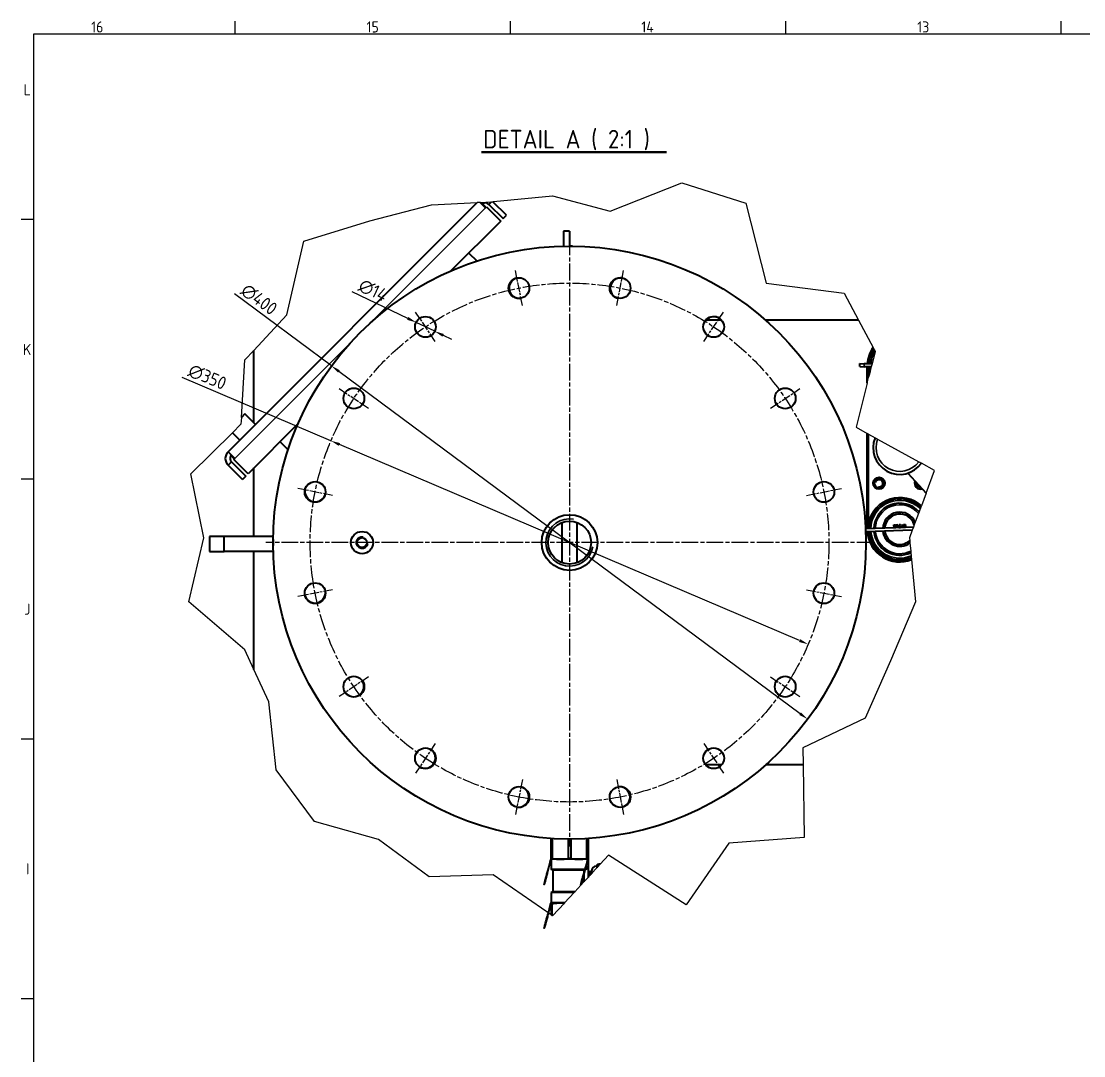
# Model space of a CAD drawing. Header units: millimetres. Extents: x 0 to 5945, y 0 to 4205.
# Drawn here: x 83 to 1517, y 2726 to 4122 of the extents above; entities that cross this region are included whole.
import ezdxf

# ---------------------------------------------------------------- set-up
doc = ezdxf.new("R2010")
doc.units = ezdxf.units.MM
doc.header["$LTSCALE"] = 5
doc.linetypes.add('CHAIN', pattern=[0.3543, 0.2362, -0.0295, 0.0591, -0.0295])
doc.layers.get('0').update_dxf_attribs({"color": 3, "lineweight": 25})
for name, color, linetype, lineweight in [('가시적인 것(ISO)', 3, 'Continuous', 40), ('가시적인 좁은 것(ISO)', 3, 'Continuous', 35), ('경계(ISO)', 7, 'Continuous', 25), ('기호(ISO)', 5, 'Continuous', 25), ('끊기 선(JIS)', 7, 'Continuous', 25), ('중심 표식(ISO)', 1, 'Continuous', 25), ('중심선(ISO)', 1, 'Continuous', 25), ('치수(ISO)', 2, 'Continuous', 25)]:
    doc.layers.add(name, color=color, linetype=linetype, lineweight=lineweight)
doc.styles.add('문자 텍스트_M2B', font='isocp.shx')
doc.styles.add('치수 텍스트_PSTEK_POSCO', font='isocp.shx')
doc.styles.add('텍스트 스타일513', font='isocp.shx')
doc.dimstyles.new('치수_PSTEK_POSCO', dxfattribs={"dimscale": 5, "dimtxt": 3.5, "dimasz": 2.5, "dimexe": 2, "dimexo": 2.5, "dimgap": 1, "dimtad": 1, "dimrnd": 1e-08, "dimdsep": 46, "dimtxsty": '치수 텍스트_PSTEK_POSCO', "dimcen": 0.09, "dimdle": 10, "dimclrd": 7, "dimclre": 7, "dimclrt": 2, "dimadec": 1, "dimazin": 2, "dimtfac": 1, "dimtmove": 0, "dimatfit": 3, "dimfxl": 0, "dimtolj": 1, "dimlwd": -1, "dimlwe": -1, "dimarcsym": 0})

# ---------------------------------------------------------------- blocks, each defined once
blk = doc.blocks.new('경계 Default Border')
at = {"layer": '경계(ISO)'}
for p, q in [((74.31, 821), (74.31, 824.4)), ((148.63, 821), (148.63, 824.4)), ((222.94, 821), (222.94, 824.4)), ((297.25, 821), (297.25, 824.4)), ((20, 770.92), (16.6, 770.92)), ((20, 700.83), (16.6, 700.83)), ((20, 630.75), (16.6, 630.75)), ((20, 560.67), (16.6, 560.67))]:
    blk.add_line(p, q, dxfattribs=at)
at = {"layer": '경계(ISO)', "flags": 128}
blk.add_lwpolyline([(20, 20), (20, 821), (1169, 821), (1169, 20), (20, 20)], dxfattribs=at)
at = {"layer": '경계(ISO)', "color": 2, "char_height": 3, "attachment_point": 7, "style": '문자 텍스트_M2B'}
for s, insert in [('16', (35.47, 821.37)), ('15', (109.79, 821.37)), ('14', (183.93, 821.4)), ('13', (258.41, 821.37)), ('L', (17.24, 804.43)), ('K', (17.08, 734.36)), ('J', (17.43, 664.26)), ('I', (17.91, 594.21))]:
    blk.add_mtext(s, dxfattribs=dict(at, insert=insert))
blk = doc.blocks.new('*D54')
at = {"layer": 'Defpoints', "color": 0, "transparency": 16777216}
for p in [(500.9, 3556), (1144.8, 3281.6)]:
    blk.add_point(p, dxfattribs=at)
at = {"layer": '치수(ISO)', "color": 7, "transparency": 16777216}
for p, q in [((500.9, 3556), (300, 3641.6)), ((1133.3, 3286.5), (512.4, 3551.1))]:
    blk.add_line(p, q, dxfattribs=at)
for points in [[(513.2, 3553), (511.5, 3549.2), (500.9, 3556)], [(1134.2, 3288.4), (1132.5, 3284.6), (1144.8, 3281.6)]]:
    blk.add_solid(points, dxfattribs=at)
at = {"layer": '치수(ISO)', "color": 2, "transparency": 16777216, "insert": (310, 3652.3), "char_height": 17.5, "attachment_point": 4, "rotation": 336.921, "style": '치수 텍스트_PSTEK_POSCO'}
blk.add_mtext('\\A1;∅350', dxfattribs=at)
blk = doc.blocks.new('*D55')
at = {"layer": 'Defpoints', "color": 0, "transparency": 16777216}
for p in [(501.6, 3657.1), (1144.1, 3180.5)]:
    blk.add_point(p, dxfattribs=at)
at = {"layer": '치수(ISO)', "color": 7, "transparency": 16777216}
for p, q in [((501.6, 3657.1), (370.6, 3754.3)), ((1134.1, 3187.9), (511.6, 3649.6))]:
    blk.add_line(p, q, dxfattribs=at)
for points in [[(512.9, 3651.3), (510.4, 3648), (501.6, 3657.1)], [(1135.3, 3189.6), (1132.8, 3186.3), (1144.1, 3180.5)]]:
    blk.add_solid(points, dxfattribs=at)
at = {"layer": '치수(ISO)', "color": 2, "transparency": 16777216, "insert": (382.8, 3762.3), "char_height": 17.5, "attachment_point": 4, "rotation": 323.4348, "style": '치수 텍스트_PSTEK_POSCO'}
blk.add_mtext('\\A1;∅400', dxfattribs=at)
blk = doc.blocks.new('*D56')
at = {"layer": 'Defpoints', "color": 0, "transparency": 16777216}
for p in [(615.8, 3715.8), (641, 3703.8)]:
    blk.add_point(p, dxfattribs=at)
at = {"layer": '치수(ISO)', "color": 7, "transparency": 16777216}
for p, q in [((604.5, 3721.2), (529.6, 3757)), ((641, 3703.8), (615.8, 3715.8)), ((652.3, 3698.4), (663.6, 3693))]:
    blk.add_line(p, q, dxfattribs=at)
for points in [[(605.4, 3723.1), (603.6, 3719.3), (615.8, 3715.8)], [(653.2, 3700.2), (651.4, 3696.5), (641, 3703.8)]]:
    blk.add_solid(points, dxfattribs=at)
at = {"layer": '치수(ISO)', "color": 2, "transparency": 16777216, "insert": (540.1, 3767.3), "char_height": 17.5, "attachment_point": 4, "rotation": 334.4502, "style": '치수 텍스트_PSTEK_POSCO'}
blk.add_mtext('\\A1;∅14', dxfattribs=at)

msp = doc.modelspace()

# ---------------------------------------------------------------- linework, layer by layer
at = {"layer": '가시적인 것(ISO)'}
for p, q in [((362.102, 3541.256), (698.419, 3877.573)), ((709.433, 3870.485), (702.153, 3877.764)), ((704.907, 3875.01), (705.473, 3875.576)), ((709.715, 3871.333), (705.473, 3875.576)), ((709.15, 3870.767), (709.715, 3871.333)), ((709.15, 3870.767), (709.715, 3871.333)), ((709.433, 3870.485), (710.758, 3871.81)), ((709.715, 3871.333), (709.998, 3871.05)), ((710.758, 3871.81), (729.991, 3852.577)), ((713.958, 3875.01), (717.495, 3878.547)), ((713.958, 3875.01), (733.191, 3855.777)), ((737.717, 3860.302), (719.376, 3878.643)), ((733.191, 3855.777), (737.717, 3860.302)), ((729.991, 3852.577), (662.769, 3785.354)), ((814.852, 3838.785), (814.852, 3818.705)), ((822.852, 3838.785), (814.852, 3838.785)), ((822.852, 3838.785), (822.852, 3818.785)), ((826.852, 3818.785), (822.852, 3818.785)), ((826.852, 3818.785), (826.852, 3818.765)), ((686.805, 3809.39), (697.545, 3798.651)), ((1028.038, 3718.785), (1006.566, 3718.785)), ((1212.716, 3718.785), (1087.428, 3718.785)), ((396.852, 3580.327), (396.852, 3678.077)), ((1214.419, 3656.189), (1214.523, 3660.188)), ((1214.419, 3656.189), (1220.417, 3656.033)), ((1214.523, 3660.188), (1220.521, 3660.032)), ((1230.006, 3655.784), (1220.417, 3656.033)), ((1231.01, 3659.759), (1220.521, 3660.032)), ((1224.452, 3633.802), (1224.452, 3655.928)), ((384.871, 3592.309), (380.054, 3587.492)), ((399.013, 3578.167), (384.871, 3592.309)), ((456.283, 3578.868), (389.06, 3511.646)), ((377.799, 3556.953), (367.874, 3566.879)), ((1224.452, 3437.296), (1224.452, 3566.046)), ((432.247, 3554.832), (442.987, 3544.092)), ((362.102, 3541.256), (371.153, 3532.205)), ((366.627, 3527.679), (362.102, 3523.154)), ((366.061, 3536.164), (366.627, 3536.73)), ((370.304, 3531.922), (366.061, 3536.164)), ((366.627, 3527.679), (385.86, 3508.446)), ((369.827, 3530.879), (371.153, 3532.205)), ((389.06, 3511.646), (369.827, 3530.879)), ((370.304, 3531.922), (370.87, 3532.487)), ((370.304, 3531.922), (370.87, 3532.487)), ((370.304, 3531.922), (370.587, 3531.639)), ((362.102, 3523.154), (381.335, 3503.92)), ((396.852, 3426.785), (396.852, 3519.438)), ((385.86, 3508.446), (381.335, 3503.92)), ((1279.426, 3512.498), (1303.98, 3485.555)), ((812.852, 3391.563), (812.852, 3446.006)), ((832.852, 3446.006), (832.852, 3391.563)), ((1260.593, 3442.755), (1261.419, 3442.783)), ((1260.737, 3438.525), (1260.593, 3442.755)), ((1261.503, 3442.352), (1260.988, 3442.334)), ((1260.988, 3442.334), (1261.034, 3440.978)), ((1261.034, 3440.978), (1261.289, 3440.987)), ((1263.848, 3442.866), (1266.452, 3442.954)), ((1263.863, 3442.432), (1263.848, 3442.866)), ((1265.824, 3442.498), (1263.863, 3442.432)), ((1264.04, 3438.709), (1265.824, 3442.498)), ((1266.452, 3442.954), (1264.426, 3438.65)), ((1267.391, 3440.868), (1267.753, 3442.998)), ((1267.753, 3442.998), (1269.489, 3443.057)), ((1268.065, 3442.574), (1267.874, 3441.454)), ((1269.504, 3442.623), (1268.065, 3442.574)), ((1269.489, 3443.057), (1269.504, 3442.623)), ((1270.196, 3439.822), (1272.392, 3443.264)), ((1272.126, 3442.162), (1270.927, 3440.282)), ((1272.188, 3440.324), (1272.126, 3442.162)), ((1272.392, 3443.264), (1272.469, 3443.266)), ((1272.469, 3443.266), (1272.568, 3440.337)), ((1273.916, 3442.229), (1273.536, 3442.216)), ((1274.605, 3441.112), (1274.591, 3441.546)), ((356.852, 3426.785), (336.852, 3426.785)), ((336.852, 3426.785), (336.852, 3406.785)), ((356.852, 3406.785), (356.852, 3426.785)), ((422.932, 3426.785), (356.852, 3426.785)), ((1286.778, 3439.406), (1222.427, 3437.227)), ((1285.267, 3435.353), (1222.592, 3433.231)), ((1261.3, 3440.553), (1261.048, 3440.544)), ((1261.048, 3440.544), (1261.102, 3438.971)), ((1261.102, 3438.971), (1261.642, 3438.99)), ((1264.174, 3438.641), (1264.04, 3438.709)), ((1266.992, 3439.822), (1267.372, 3439.835)), ((1272.203, 3439.89), (1270.196, 3439.822)), ((1270.927, 3440.282), (1272.188, 3440.324)), ((1272.236, 3438.914), (1272.203, 3439.89)), ((1272.568, 3440.337), (1273.056, 3440.354)), ((1273.071, 3439.92), (1272.583, 3439.903)), ((1272.583, 3439.903), (1272.616, 3438.927)), ((1273.056, 3440.354), (1273.071, 3439.92)), ((1273.445, 3440.095), (1273.825, 3440.108)), ((422.852, 3422.785), (422.872, 3422.785)), ((422.852, 3422.785), (422.852, 3418.785)), ((422.852, 3418.785), (422.852, 3414.785)), ((422.872, 3414.785), (422.852, 3414.785)), ((336.852, 3406.785), (356.852, 3406.785)), ((423.032, 3406.785), (356.852, 3406.785)), ((396.852, 3247.644), (396.852, 3406.785)), ((1028.038, 3118.785), (1006.566, 3118.785)), ((1138.104, 3118.785), (1087.428, 3118.785)), ((797.852, 2992.489), (797.852, 3019.567)), ((799.432, 3019.471), (799.432, 2992.489)), ((821.273, 2992.489), (821.273, 3018.788)), ((824.432, 3018.788), (824.432, 2992.489)), ((846.273, 2992.489), (846.273, 3019.471)), ((847.852, 3019.567), (847.852, 2992.489)), ((799.432, 2992.489), (797.852, 2992.489)), ((810.352, 2991.685), (797.852, 2991.685)), ((797.852, 2991.685), (797.852, 2977.605)), ((835.352, 2991.685), (810.352, 2991.685)), ((824.432, 2992.489), (821.273, 2992.489)), ((847.852, 2991.685), (835.352, 2991.685)), ((847.852, 2992.489), (846.273, 2992.489)), ((847.852, 2991.685), (847.852, 2980.935)), ((859.152, 2982.435), (859.652, 2982.435)), ((859.652, 2982.435), (859.652, 2979.893)), ((864.288, 2984.935), (862.152, 2984.935)), ((845.178, 2977.605), (797.852, 2977.605)), ((800.352, 2976.935), (797.852, 2977.605)), ((842.338, 2976.935), (800.352, 2976.935)), ((800.352, 2976.935), (800.352, 2947.435)), ((842.338, 2976.935), (842.338, 2961.062)), ((847.852, 2980.935), (845.178, 2980.935)), ((845.178, 2980.935), (845.178, 2977.605)), ((847.852, 2980.935), (847.852, 2968.29)), ((847.852, 2974.985), (848.052, 2975.185)), ((847.852, 2968.29), (847.852, 2967.059)), ((848.052, 2975.185), (848.052, 2967.277)), ((848.052, 2975.185), (850.052, 2975.185)), ((850.052, 2975.185), (850.052, 2969.452)), ((850.252, 2974.985), (850.052, 2975.185)), ((850.252, 2974.985), (850.452, 2975.185)), ((850.252, 2974.985), (850.252, 2969.669)), ((850.452, 2975.185), (850.452, 2969.887)), ((850.452, 2975.185), (852.452, 2975.185)), ((852.452, 2975.185), (852.452, 2972.062)), ((852.652, 2974.985), (852.452, 2975.185)), ((852.652, 2972.28), (852.652, 2975.935)), ((800.352, 2947.435), (797.852, 2946.765)), ((829.193, 2946.765), (797.852, 2946.765)), ((797.852, 2946.765), (797.852, 2932.685)), ((829.809, 2947.435), (800.352, 2947.435)), ((810.352, 2932.685), (797.852, 2932.685)), ((799.432, 2931.881), (797.852, 2931.881)), ((797.852, 2931.881), (797.852, 2916.62)), ((799.432, 2915.53), (799.432, 2931.881)), ((816.247, 2932.685), (810.352, 2932.685))]:
    msp.add_line(p, q, dxfattribs=at)
for centre, radius in [((822.852, 3418.785), 400), ((754.571, 3762.06), 14), ((891.134, 3762.06), 14), ((628.403, 3709.799), 14), ((1017.302, 3709.799), 14), ((531.838, 3613.234), 14), ((1113.867, 3613.234), 14), ((479.578, 3487.066), 14), ((1166.127, 3487.066), 14), ((1240.452, 3498.785), 8), ((1240.452, 3498.785), 6), ((822.852, 3418.785), 37.5), ((822.852, 3418.785), 29), ((542.852, 3418.785), 15), ((542.852, 3418.785), 6.647), ((479.578, 3350.503), 14), ((1166.127, 3350.503), 14), ((531.838, 3224.335), 14), ((1113.867, 3224.335), 14), ((628.403, 3127.77), 14), ((1017.302, 3127.77), 14), ((754.571, 3075.51), 14), ((891.134, 3075.51), 14)]:
    msp.add_circle(centre, radius, dxfattribs=at)
for centre, radius, start, end in [((709.433, 3870.485), 6.4, 45, 127.819244), ((755.213, 3762.187), 14, 102.536873, 279.855898), ((891.776, 3761.931), 14, 80.036873, 257.355898), ((1017.846, 3709.435), 14, 57.536873, 138.097788), ((1268.452, 3656.785), 44, 145.0971, 175.905045), ((1268.452, 3656.785), 41, 147.255418, 175.71427), ((1268.452, 3656.785), 41, 181.306322, 191.242028), ((1268.452, 3546.785), 36, 158.070367, 324.439528), ((371.153, 3532.205), 12.8, 135, 225), ((371.153, 3532.205), 6.4, 142.180756, 225), ((1296.452, 3498.785), 8, 157.078747, 287.608959), ((1296.452, 3498.785), 6, 166.254113, 278.433593), ((479.706, 3487.709), 14, 170.036873, 347.355898), ((1268.452, 3436.785), 41, 46.198322, 179.143391), ((1268.452, 3436.785), 35, 41.882128, 178.663588), ((1268.452, 3436.785), 23, 24.584019, 176.950875), ((1268.452, 3436.785), 20.5, 17.093636, 176.340679), ((1254.106, 3454.762), 2, 221.08293, 36.099118), ((1282.799, 3454.762), 2, 143.900882, 318.91707), ((1268.452, 3436.785), 44, 184.544668, 291.083641), ((1268.452, 3436.785), 41, 184.735442, 292.269594), ((1268.452, 3436.785), 35, 185.215246, 295.286173), ((1268.452, 3436.785), 23, 186.927959, 306.617946), ((1268.452, 3436.785), 20.5, 187.538155, 310.968222), ((1254.106, 3418.807), 2, 323.900882, 138.91707), ((1282.799, 3418.807), 2, 114.895511, 216.099118), ((479.45, 3351.146), 14, 192.536873, 9.855898), ((531.475, 3224.88), 14, 215.036873, 32.355898), ((627.859, 3128.135), 14, 237.536873, 54.855898), ((1016.757, 3127.407), 14, 305.036873, 321.984563), ((753.929, 3075.638), 14, 260.036873, 77.355898), ((890.492, 3075.383), 14, 282.536873, 99.855898), ((859.152, 2975.935), 6.5, 90, 180), ((862.152, 2982.435), 2.5, 155.530199, 180)]:
    msp.add_arc(centre, radius, start, end, dxfattribs=at)
for points, knots in [([(1261.289, 3440.987), (1261.326, 3440.989), (1261.398, 3440.992), (1261.502, 3440.998), (1261.599, 3441.009), (1261.688, 3441.02), (1261.769, 3441.035), (1261.842, 3441.052), (1261.908, 3441.069), (1261.984, 3441.098), (1262.07, 3441.139), (1262.16, 3441.202), (1262.24, 3441.276), (1262.306, 3441.361), (1262.36, 3441.453), (1262.396, 3441.552), (1262.419, 3441.655), (1262.419, 3441.725), (1262.419, 3441.76)], [0, 0, 0, 0, 0.07230103, 0.13970033, 0.20228851, 0.26059953, 0.31319033, 0.36173893, 0.40570648, 0.44553998, 0.51883196, 0.58977824, 0.65886748, 0.72843048, 0.7972827, 0.86481538, 0.93136375, 1, 1, 1, 1]), ([(1261.419, 3442.783), (1261.459, 3442.785), (1261.538, 3442.787), (1261.652, 3442.784), (1261.759, 3442.779), (1261.859, 3442.769), (1261.951, 3442.755), (1262.037, 3442.738), (1262.116, 3442.716), (1262.211, 3442.681), (1262.319, 3442.627), (1262.437, 3442.547), (1262.539, 3442.447), (1262.628, 3442.333), (1262.7, 3442.207), (1262.753, 3442.072), (1262.789, 3441.929), (1262.795, 3441.83), (1262.799, 3441.781)], [0, 0, 0, 0, 0.0625941, 0.12132294, 0.17668014, 0.2283651, 0.27686845, 0.32187913, 0.36409863, 0.4033557, 0.47796795, 0.55053546, 0.62358446, 0.69817488, 0.77335367, 0.84728113, 0.92281834, 1, 1, 1, 1]), ([(1262.419, 3441.76), (1262.418, 3441.784), (1262.415, 3441.83), (1262.402, 3441.896), (1262.383, 3441.959), (1262.359, 3442.018), (1262.325, 3442.072), (1262.287, 3442.123), (1262.241, 3442.168), (1262.189, 3442.211), (1262.13, 3442.248), (1262.063, 3442.28), (1261.988, 3442.305), (1261.906, 3442.326), (1261.816, 3442.34), (1261.719, 3442.351), (1261.613, 3442.354), (1261.541, 3442.353), (1261.503, 3442.352)], [0, 0, 0, 0, 0.05700313, 0.11181787, 0.16440237, 0.2158698, 0.26684111, 0.31747896, 0.36990214, 0.42340045, 0.4797184, 0.5392415, 0.60243069, 0.67102955, 0.7444848, 0.82345397, 0.90874031, 1, 1, 1, 1]), ([(1262.799, 3441.781), (1262.799, 3441.734), (1262.799, 3441.642), (1262.779, 3441.507), (1262.744, 3441.378), (1262.695, 3441.255), (1262.628, 3441.141), (1262.548, 3441.036), (1262.451, 3440.943), (1262.377, 3440.891), (1262.34, 3440.864)], [0, 0, 0, 0, 0.13056911, 0.25658061, 0.38055162, 0.50362292, 0.62573932, 0.74754858, 0.87176612, 1, 1, 1, 1]), ([(1268.316, 3441.116), (1268.283, 3441.115), (1268.216, 3441.111), (1268.112, 3441.097), (1268.003, 3441.076), (1267.89, 3441.048), (1267.772, 3441.013), (1267.649, 3440.972), (1267.521, 3440.923), (1267.435, 3440.887), (1267.391, 3440.868)], [0, 0, 0, 0, 0.10220304, 0.21102334, 0.32509966, 0.4465021, 0.57378772, 0.70890071, 0.85035787, 1, 1, 1, 1]), ([(1267.874, 3441.454), (1267.919, 3441.467), (1268.005, 3441.494), (1268.132, 3441.525), (1268.253, 3441.545), (1268.332, 3441.55), (1268.37, 3441.553)], [0, 0, 0, 0, 0.27506837, 0.53290146, 0.77397346, 1, 1, 1, 1]), ([(1269.368, 3440.217), (1269.366, 3440.251), (1269.362, 3440.317), (1269.346, 3440.414), (1269.321, 3440.505), (1269.287, 3440.591), (1269.245, 3440.672), (1269.195, 3440.749), (1269.135, 3440.819), (1269.068, 3440.883), (1268.994, 3440.942), (1268.913, 3440.992), (1268.827, 3441.033), (1268.736, 3441.068), (1268.638, 3441.092), (1268.536, 3441.109), (1268.428, 3441.118), (1268.354, 3441.117), (1268.316, 3441.116)], [0, 0, 0, 0, 0.06535138, 0.12791603, 0.18836021, 0.24721608, 0.30563013, 0.36376984, 0.42266091, 0.48268729, 0.54330022, 0.60411796, 0.66496489, 0.72741349, 0.79146763, 0.85805544, 0.92703681, 1, 1, 1, 1]), ([(1268.37, 3441.553), (1268.417, 3441.553), (1268.51, 3441.554), (1268.647, 3441.54), (1268.778, 3441.514), (1268.902, 3441.475), (1269.021, 3441.425), (1269.133, 3441.361), (1269.24, 3441.285), (1269.34, 3441.197), (1269.431, 3441.1), (1269.512, 3440.995), (1269.581, 3440.883), (1269.638, 3440.763), (1269.684, 3440.636), (1269.717, 3440.501), (1269.74, 3440.36), (1269.746, 3440.263), (1269.748, 3440.214)], [0, 0, 0, 0, 0.06580765, 0.12939427, 0.19089406, 0.25128107, 0.31081496, 0.37037099, 0.43076826, 0.49288125, 0.55510395, 0.61606705, 0.67725603, 0.73825981, 0.80076213, 0.86477758, 0.93104529, 1, 1, 1, 1]), ([(1273.536, 3442.216), (1273.545, 3442.259), (1273.562, 3442.343), (1273.6, 3442.464), (1273.642, 3442.578), (1273.693, 3442.684), (1273.75, 3442.783), (1273.815, 3442.875), (1273.887, 3442.96), (1273.966, 3443.036), (1274.05, 3443.105), (1274.139, 3443.165), (1274.232, 3443.217), (1274.329, 3443.261), (1274.431, 3443.294), (1274.537, 3443.32), (1274.646, 3443.338), (1274.721, 3443.342), (1274.759, 3443.344)], [0, 0, 0, 0, 0.07262535, 0.14197661, 0.20898493, 0.27395687, 0.33688935, 0.39874495, 0.46011589, 0.52082492, 0.58099446, 0.64015193, 0.69862245, 0.75727108, 0.81642669, 0.87625405, 0.93716529, 1, 1, 1, 1]), ([(1274.779, 3442.91), (1274.73, 3442.907), (1274.636, 3442.9), (1274.502, 3442.867), (1274.377, 3442.817), (1274.283, 3442.759), (1274.213, 3442.702), (1274.164, 3442.653), (1274.116, 3442.599), (1274.072, 3442.536), (1274.028, 3442.469), (1273.989, 3442.395), (1273.95, 3442.315), (1273.927, 3442.258), (1273.916, 3442.229)], [0, 0, 0, 0, 0.12271194, 0.23968496, 0.35181586, 0.46376613, 0.52081779, 0.57944829, 0.64060415, 0.70529751, 0.77363388, 0.84466938, 0.92005651, 1, 1, 1, 1]), ([(1274.591, 3441.546), (1274.643, 3441.549), (1274.745, 3441.554), (1274.894, 3441.58), (1275.037, 3441.614), (1275.169, 3441.663), (1275.289, 3441.719), (1275.392, 3441.783), (1275.478, 3441.853), (1275.545, 3441.93), (1275.595, 3442.012), (1275.631, 3442.097), (1275.65, 3442.185), (1275.651, 3442.245), (1275.652, 3442.275)], [0, 0, 0, 0, 0.11016555, 0.21578726, 0.31802743, 0.41757395, 0.51165049, 0.5961621, 0.67293453, 0.74366956, 0.810677, 0.87405896, 0.9366963, 1, 1, 1, 1]), ([(1275.937, 3440.261), (1275.934, 3440.301), (1275.928, 3440.379), (1275.896, 3440.494), (1275.846, 3440.604), (1275.777, 3440.707), (1275.695, 3440.802), (1275.6, 3440.886), (1275.491, 3440.954), (1275.391, 3441), (1275.303, 3441.031), (1275.228, 3441.051), (1275.144, 3441.068), (1275.053, 3441.082), (1274.953, 3441.094), (1274.844, 3441.103), (1274.728, 3441.109), (1274.647, 3441.111), (1274.605, 3441.112)], [0, 0, 0, 0, 0.066909186, 0.13348544, 0.201035117, 0.27123434, 0.342879984, 0.41383613, 0.485976622, 0.560229557, 0.599884181, 0.64405484, 0.691891932, 0.744687524, 0.801491775, 0.862857698, 0.929328379, 1, 1, 1, 1]), ([(1274.759, 3443.344), (1274.814, 3443.344), (1274.923, 3443.344), (1275.085, 3443.32), (1275.241, 3443.277), (1275.391, 3443.216), (1275.53, 3443.14), (1275.656, 3443.047), (1275.764, 3442.941), (1275.857, 3442.822), (1275.93, 3442.694), (1275.985, 3442.562), (1276.021, 3442.425), (1276.028, 3442.333), (1276.032, 3442.286)], [0, 0, 0, 0, 0.090254249, 0.178539792, 0.266093034, 0.354630978, 0.441886153, 0.525746915, 0.608113634, 0.690197273, 0.770821484, 0.848326181, 0.92401174, 1, 1, 1, 1]), ([(1275.652, 3442.275), (1275.651, 3442.297), (1275.648, 3442.341), (1275.633, 3442.405), (1275.612, 3442.467), (1275.584, 3442.526), (1275.548, 3442.582), (1275.504, 3442.636), (1275.453, 3442.687), (1275.395, 3442.734), (1275.332, 3442.779), (1275.264, 3442.816), (1275.192, 3442.848), (1275.117, 3442.874), (1275.037, 3442.892), (1274.954, 3442.904), (1274.868, 3442.911), (1274.809, 3442.91), (1274.779, 3442.91)], [0, 0, 0, 0, 0.05527455, 0.10996609, 0.16324744, 0.21807619, 0.27330087, 0.3309093, 0.39099452, 0.45417595, 0.51886154, 0.58331053, 0.64851668, 0.71503089, 0.78250207, 0.85232269, 0.92492849, 1, 1, 1, 1]), ([(1276.032, 3442.286), (1276.032, 3442.242), (1276.032, 3442.154), (1276.013, 3442.025), (1275.978, 3441.904), (1275.927, 3441.788), (1275.86, 3441.68), (1275.778, 3441.578), (1275.68, 3441.483), (1275.606, 3441.428), (1275.567, 3441.399)], [0, 0, 0, 0, 0.12806755, 0.25060832, 0.37063017, 0.49007225, 0.61037476, 0.73431307, 0.8632165, 1, 1, 1, 1]), ([(1275.567, 3441.399), (1275.613, 3441.379), (1275.703, 3441.339), (1275.828, 3441.259), (1275.941, 3441.165), (1276.006, 3441.091), (1276.038, 3441.054)], [0, 0, 0, 0, 0.2538796, 0.50300892, 0.75029108, 1, 1, 1, 1]), ([(1276.038, 3441.054), (1276.059, 3441.026), (1276.101, 3440.973), (1276.154, 3440.885), (1276.202, 3440.797), (1276.241, 3440.705), (1276.271, 3440.61), (1276.294, 3440.513), (1276.31, 3440.413), (1276.314, 3440.345), (1276.316, 3440.31)], [0, 0, 0, 0, 0.12813551, 0.25417271, 0.37811165, 0.50171226, 0.62398631, 0.74709561, 0.87287464, 1, 1, 1, 1]), ([(1262.093, 3440.53), (1262.073, 3440.533), (1262.028, 3440.541), (1261.955, 3440.548), (1261.871, 3440.554), (1261.777, 3440.557), (1261.673, 3440.56), (1261.558, 3440.558), (1261.432, 3440.557), (1261.345, 3440.554), (1261.3, 3440.553)], [0, 0, 0, 0, 0.07930649, 0.17195282, 0.27705651, 0.39473058, 0.52617732, 0.67134477, 0.82928526, 1, 1, 1, 1]), ([(1261.642, 3438.99), (1261.681, 3438.991), (1261.756, 3438.995), (1261.863, 3439.001), (1261.963, 3439.011), (1262.054, 3439.025), (1262.138, 3439.039), (1262.213, 3439.057), (1262.28, 3439.077), (1262.358, 3439.106), (1262.446, 3439.151), (1262.539, 3439.218), (1262.622, 3439.296), (1262.691, 3439.386), (1262.747, 3439.483), (1262.787, 3439.585), (1262.81, 3439.69), (1262.811, 3439.761), (1262.811, 3439.797)], [0, 0, 0, 0, 0.07250249, 0.13973899, 0.20179513, 0.25982193, 0.31220599, 0.36077343, 0.40454034, 0.4436981, 0.51684079, 0.58787434, 0.65796542, 0.72896939, 0.79930772, 0.86663578, 0.93311633, 1, 1, 1, 1]), ([(1263.191, 3439.81), (1263.191, 3439.769), (1263.192, 3439.687), (1263.179, 3439.567), (1263.153, 3439.452), (1263.117, 3439.341), (1263.069, 3439.235), (1263.008, 3439.133), (1262.936, 3439.036), (1262.854, 3438.943), (1262.761, 3438.859), (1262.66, 3438.783), (1262.55, 3438.72), (1262.432, 3438.667), (1262.306, 3438.624), (1262.172, 3438.593), (1262.029, 3438.571), (1261.931, 3438.566), (1261.881, 3438.563)], [0, 0, 0, 0, 0.06116028, 0.12033456, 0.17818026, 0.23523513, 0.29268296, 0.35118625, 0.41045661, 0.47171985, 0.5337612, 0.59573902, 0.65788752, 0.72129518, 0.78682251, 0.85468615, 0.92547799, 1, 1, 1, 1]), ([(1262.811, 3439.797), (1262.81, 3439.82), (1262.808, 3439.864), (1262.796, 3439.929), (1262.779, 3439.991), (1262.758, 3440.052), (1262.729, 3440.109), (1262.695, 3440.165), (1262.656, 3440.218), (1262.595, 3440.285), (1262.508, 3440.362), (1262.385, 3440.436), (1262.245, 3440.494), (1262.145, 3440.518), (1262.093, 3440.53)], [0, 0, 0, 0, 0.0602874, 0.11960235, 0.17750337, 0.23514266, 0.29213259, 0.35087121, 0.41009786, 0.47073152, 0.5948287, 0.72257882, 0.85669139, 1, 1, 1, 1]), ([(1262.34, 3440.864), (1262.389, 3440.847), (1262.482, 3440.815), (1262.61, 3440.757), (1262.722, 3440.693), (1262.817, 3440.622), (1262.898, 3440.544), (1262.97, 3440.46), (1263.032, 3440.367), (1263.086, 3440.267), (1263.129, 3440.16), (1263.163, 3440.048), (1263.183, 3439.93), (1263.188, 3439.85), (1263.191, 3439.81)], [0, 0, 0, 0, 0.10605749, 0.20291426, 0.29030017, 0.37022257, 0.44638372, 0.5213969, 0.59829108, 0.67614247, 0.7555287, 0.83488717, 0.91664605, 1, 1, 1, 1]), ([(1267.783, 3438.763), (1267.768, 3438.769), (1267.718, 3438.791), (1267.634, 3438.836), (1267.535, 3438.899), (1267.442, 3438.975), (1267.355, 3439.058), (1267.277, 3439.148), (1267.207, 3439.245), (1267.146, 3439.348), (1267.094, 3439.457), (1267.051, 3439.573), (1267.016, 3439.695), (1267, 3439.78), (1266.992, 3439.822)], [0.28511236, 0.28511236, 0.28511236, 0.28511236, 0.310637179, 0.370766408, 0.431614744, 0.493522974, 0.555883455, 0.617342367, 0.678668039, 0.74071136, 0.802985363, 0.86680258, 0.932347171, 1, 1, 1, 1]), ([(1267.372, 3439.835), (1267.382, 3439.795), (1267.403, 3439.718), (1267.446, 3439.611), (1267.498, 3439.515), (1267.558, 3439.431), (1267.629, 3439.358), (1267.709, 3439.293), (1267.798, 3439.235), (1267.897, 3439.188), (1268.001, 3439.148), (1268.11, 3439.123), (1268.219, 3439.107), (1268.293, 3439.107), (1268.331, 3439.108)], [0, 0, 0, 0, 0.09468725, 0.18199416, 0.26437695, 0.34217986, 0.41861761, 0.49650908, 0.57736909, 0.66151059, 0.74673255, 0.83125798, 0.91520562, 1, 1, 1, 1]), ([(1268.331, 3439.108), (1268.367, 3439.11), (1268.438, 3439.114), (1268.542, 3439.133), (1268.643, 3439.159), (1268.738, 3439.197), (1268.831, 3439.243), (1268.917, 3439.3), (1269.001, 3439.365), (1269.079, 3439.439), (1269.15, 3439.52), (1269.212, 3439.606), (1269.263, 3439.697), (1269.305, 3439.793), (1269.337, 3439.892), (1269.358, 3439.997), (1269.369, 3440.105), (1269.368, 3440.179), (1269.368, 3440.217)], [0, 0, 0, 0, 0.0642073, 0.12642469, 0.18768028, 0.24821642, 0.30830506, 0.36966099, 0.43169855, 0.49594689, 0.55975802, 0.62229541, 0.68391064, 0.74509241, 0.80674023, 0.86908662, 0.93329, 1, 1, 1, 1]), ([(1269.748, 3440.214), (1269.749, 3440.179), (1269.749, 3440.111), (1269.745, 3440.009), (1269.732, 3439.909), (1269.715, 3439.81), (1269.691, 3439.714), (1269.661, 3439.62), (1269.624, 3439.528), (1269.582, 3439.438), (1269.535, 3439.352), (1269.483, 3439.27), (1269.427, 3439.193), (1269.366, 3439.121), (1269.3, 3439.055), (1269.23, 3438.993), (1269.156, 3438.936), (1269.077, 3438.884), (1268.998, 3438.838), (1268.943, 3438.813), (1268.917, 3438.802)], [0, 0, 0, 0, 0.044014471, 0.087434124, 0.130118399, 0.172553695, 0.214554756, 0.256298092, 0.298438225, 0.340849003, 0.382715189, 0.423924045, 0.464246243, 0.504073671, 0.543861906, 0.583566725, 0.623094319, 0.663229061, 0.703551259, 0.739999376, 0.739999376, 0.739999376, 0.739999376]), ([(1274.308, 3438.984), (1274.296, 3438.989), (1274.247, 3439.008), (1274.162, 3439.047), (1274.058, 3439.108), (1273.96, 3439.18), (1273.868, 3439.261), (1273.784, 3439.352), (1273.707, 3439.452), (1273.639, 3439.563), (1273.578, 3439.682), (1273.526, 3439.811), (1273.479, 3439.949), (1273.457, 3440.046), (1273.445, 3440.095)], [0.289851368, 0.289851368, 0.289851368, 0.289851368, 0.308548432, 0.366397963, 0.424542189, 0.483169996, 0.5422434, 0.601739352, 0.662506002, 0.724855513, 0.789127829, 0.8563464, 0.926295235, 1, 1, 1, 1]), ([(1273.825, 3440.108), (1273.836, 3440.076), (1273.857, 3440.013), (1273.893, 3439.923), (1273.933, 3439.841), (1273.976, 3439.766), (1274.02, 3439.697), (1274.069, 3439.636), (1274.12, 3439.581), (1274.157, 3439.55), (1274.176, 3439.535)], [0, 0, 0, 0, 0.14977039, 0.29131641, 0.42596637, 0.55215957, 0.67152741, 0.78612163, 0.89532507, 1, 1, 1, 1]), ([(1274.176, 3439.535), (1274.2, 3439.517), (1274.249, 3439.482), (1274.327, 3439.438), (1274.41, 3439.401), (1274.498, 3439.373), (1274.589, 3439.35), (1274.686, 3439.336), (1274.787, 3439.328), (1274.855, 3439.329), (1274.89, 3439.33)], [0, 0, 0, 0, 0.118271305, 0.236177533, 0.355662933, 0.475904165, 0.600127342, 0.728608116, 0.861313476, 1, 1, 1, 1]), ([(1274.89, 3439.33), (1274.93, 3439.332), (1275.007, 3439.336), (1275.12, 3439.353), (1275.227, 3439.376), (1275.327, 3439.41), (1275.421, 3439.45), (1275.508, 3439.5), (1275.589, 3439.558), (1275.664, 3439.622), (1275.73, 3439.693), (1275.788, 3439.766), (1275.837, 3439.842), (1275.876, 3439.921), (1275.906, 3440.003), (1275.926, 3440.087), (1275.938, 3440.173), (1275.938, 3440.232), (1275.937, 3440.261)], [0, 0, 0, 0, 0.07607174, 0.14875171, 0.21840279, 0.28575958, 0.35059802, 0.41496404, 0.47806934, 0.54176068, 0.60434986, 0.66407502, 0.72146362, 0.77758713, 0.83264445, 0.88784351, 0.94346034, 1, 1, 1, 1]), ([(1276.316, 3440.31), (1276.316, 3440.251), (1276.315, 3440.133), (1276.283, 3439.957), (1276.228, 3439.784), (1276.149, 3439.618), (1276.05, 3439.462), (1275.931, 3439.321), (1275.793, 3439.198), (1275.645, 3439.099), (1275.541, 3439.046), (1275.49, 3439.024)], [0, 0, 0, 0, 0.079648251, 0.158921676, 0.239619495, 0.32260943, 0.406034637, 0.487602095, 0.569684627, 0.653036145, 0.726877325, 0.726877325, 0.726877325, 0.726877325]), ([(859.877, 2983.47), (859.987, 2983.71), (860.128, 2983.918), (860.518, 2984.362), (860.826, 2984.584), (861.483, 2984.87), (861.832, 2984.935), (862.152, 2984.935)], [0.731607864, 0.731607864, 0.731607864, 0.731607864, 0.781408488, 0.781408488, 0.864569507, 0.864569507, 0.947730525, 0.947730525, 0.947730525, 0.947730525]), ([(859.877, 2983.47), (859.987, 2983.23), (860.128, 2982.972), (860.501, 2982.339), (860.785, 2981.904), (861.09, 2981.456)], [-0.216122662, -0.216122662, -0.216122662, -0.216122662, -0.166322037, -0.166322037, -0.08864816, -0.08864816, -0.08864816, -0.08864816])]:
    msp.add_open_spline(points, degree=3, knots=knots, dxfattribs=at)
for points, weights in [([(797.852, 2992.489), (779.788, 2924.252), (797.852, 2991.685)], [3.1615018951, 3.35119200881, 3.35119200881]), ([(799.432, 2992.489), (805.201, 2991.685), (810.352, 2991.685)], [3.1615018951, 3.35119200881, 3.35119200881]), ([(810.352, 2991.685), (815.503, 2991.685), (821.273, 2992.489)], [3.35119200881, 3.35119200881, 3.1615018951]), ([(824.432, 2992.489), (830.201, 2991.685), (835.352, 2991.685)], [3.1615018951, 3.35119200881, 3.35119200881]), ([(835.352, 2991.685), (840.503, 2991.685), (846.273, 2992.489)], [3.35119200881, 3.35119200881, 3.1615018951]), ([(847.852, 2992.489), (828.656, 2924.252), (847.852, 2991.685)], [3.1615018951, 3.35119200881, 3.35119200881]), ([(845.178, 2977.605), (843.683, 2977.247), (842.338, 2976.935)], [1.54875323713, 1.60796675989, 1.66347569913]), ([(797.852, 2931.881), (779.788, 2865.981), (797.852, 2932.685)], [3.1615018951, 3.35119200881, 3.35119200881]), ([(799.432, 2931.881), (805.201, 2932.685), (810.352, 2932.685)], [3.1615018951, 3.35119200881, 3.35119200881]), ([(810.352, 2932.685), (813.148, 2932.685), (816.038, 2932.458)], [3.35119200881, 3.35119200881, 3.2953279009])]:
    msp.add_rational_spline(points, weights, degree=2, dxfattribs=at)
at = {"layer": '가시적인 좁은 것(ISO)'}
for p, q in [((709.433, 3870.485), (552.939, 3713.991)), ((527.647, 3688.699), (371.153, 3532.205)), ((1220.417, 3656.033), (1220.521, 3660.032)), ((1228.016, 3647.908), (1226.452, 3647.565)), ((1226.452, 3647.565), (1226.452, 3641.719)), ((1226.452, 3564.949), (1226.452, 3446.004)), ((1228.406, 3445.575), (1226.452, 3446.004))]:
    msp.add_line(p, q, dxfattribs=at)
for centre, radius, start, end in [((1268.452, 3656.785), 42.5, 146.132758, 175.813028), ((1268.452, 3656.785), 39, 148.908997, 175.570762), ((1268.452, 3656.785), 43, 192.380799, 196.373173), ((1268.452, 3656.785), 39, 181.449831, 184.107644), ((1268.452, 3546.785), 32, 158.927133, 323.582762), ((1240.452, 3498.785), 4.802, 260, 170), ((1296.452, 3498.785), 4.802, 260, 268.150917), ((1268.452, 3436.785), 43, 47.344361, 167.619201), ((1268.452, 3436.785), 39, 44.923134, 178.999882), ((1268.452, 3436.785), 33, 40.045255, 178.464816), ((822.852, 3418.785), 31.958, 80, 350), ((542.852, 3418.785), 8, 80, 350), ((1268.452, 3436.785), 42.5, 184.636685, 291.654791), ((1268.452, 3436.785), 39, 184.878951, 293.166515), ((1268.452, 3436.785), 33, 185.414017, 296.552002)]:
    msp.add_arc(centre, radius, start, end, dxfattribs=at)
for points, knots in [([(1226.452, 3647.565), (1226.285, 3649.091), (1226.161, 3650.62), (1226.078, 3652.15), (1226.01, 3653.395), (1225.97, 3654.642), (1225.957, 3655.889)], [0, 0, 0, 0, 0.00230173684, 0.00230173684, 0.00230173684, 0.00417399489, 0.00417399489, 0.00417399489, 0.00417399489]), ([(1225.954, 3437.347), (1225.963, 3438.7), (1226.004, 3440.052), (1226.077, 3441.402), (1226.077, 3441.409), (1226.078, 3441.416), (1226.078, 3441.423), (1226.161, 3442.953), (1226.285, 3444.48), (1226.452, 3446.004)], [0.00028104384, 0.00028104384, 0.00028104384, 0.00028104384, 0.00231089808, 0.00231089808, 0.00231089808, 0.00232135852, 0.00232135852, 0.00232135852, 0.00462179617, 0.00462179617, 0.00462179617, 0.00462179617])]:
    msp.add_open_spline(points, degree=3, knots=knots, dxfattribs=at)
at = {"layer": '기호(ISO)', "color": 7, "lineweight": 50}
msp.add_line((703.836, 3945.282), (953.865, 3945.282), dxfattribs=at)
at = {"layer": '끊기 선(JIS)'}
for p, q in [((877.732, 3865.748), (974.362, 3904.166)), ((974.362, 3904.166), (1060.699, 3876.725)), ((720.126, 3878.682), (800.069, 3886.453)), ((800.069, 3886.453), (877.732, 3865.748)), ((553.151, 3852.976), (636.605, 3874.415)), ((636.605, 3874.415), (698.419, 3877.573)), ((702.153, 3877.764), (698.419, 3877.573)), ((702.153, 3877.764), (717.495, 3878.547)), ((717.495, 3878.547), (719.376, 3878.643)), ((719.376, 3878.643), (720.126, 3878.682)), ((1060.699, 3876.725), (1088.291, 3768.791)), ((464.352, 3825.393), (553.151, 3852.976)), ((441.52, 3726.16), (464.352, 3825.393)), ((1088.291, 3768.791), (1193.266, 3755.232)), ((1193.266, 3755.232), (1212.716, 3718.785)), ((396.852, 3678.077), (441.52, 3726.16)), ((1212.716, 3718.785), (1232.367, 3681.961)), ((384.772, 3665.073), (396.852, 3678.077)), ((1235.252, 3676.554), (1231.01, 3659.759)), ((1235.055, 3676.924), (1235.252, 3676.554)), ((380.054, 3587.492), (384.772, 3665.073)), ((1231.01, 3659.759), (1230.006, 3655.784)), ((1224.452, 3633.802), (1226.452, 3641.719)), ((1227.196, 3644.663), (1226.452, 3641.719)), ((1230.006, 3655.784), (1229.553, 3653.991)), ((1224.452, 3633.802), (1209.419, 3574.292)), ((380.054, 3587.492), (379.5, 3578.376)), ((379.5, 3578.376), (367.874, 3566.879)), ((1209.419, 3574.292), (1224.452, 3566.046)), ((311.771, 3511.401), (367.874, 3566.879)), ((1226.452, 3564.949), (1224.452, 3566.046)), ((1226.452, 3564.949), (1235.057, 3560.23)), ((1238.592, 3558.29), (1294.203, 3527.788)), ((1315.391, 3516.166), (1297.739, 3525.848)), ((1303.98, 3485.555), (1315.391, 3516.166)), ((329.532, 3425.301), (311.771, 3511.401)), ((1303.98, 3485.555), (1297.589, 3468.409)), ((1293.715, 3458.017), (1289.368, 3446.353)), ((1296.067, 3464.325), (1294.511, 3460.151)), ((1288.047, 3442.81), (1286.778, 3439.406)), ((1289.368, 3446.353), (1288.047, 3442.81)), ((1285.267, 3435.353), (1281.52, 3425.301)), ((1286.778, 3439.406), (1285.267, 3435.353)), ((308.99, 3338.71), (329.532, 3425.301)), ((1281.52, 3425.301), (1281.893, 3421.306)), ((1281.893, 3421.306), (1281.957, 3420.622)), ((1281.957, 3420.622), (1282.171, 3418.324)), ((1282.171, 3418.324), (1283.204, 3407.265)), ((1283.402, 3405.138), (1283.795, 3400.929)), ((1284.281, 3395.73), (1289.578, 3338.987)), ((384.634, 3274.095), (308.99, 3338.71)), ((1289.578, 3338.987), (1256.01, 3259.352)), ((396.852, 3247.644), (384.634, 3274.095)), ((1256.01, 3259.352), (1221.811, 3181.808)), ((416.961, 3204.113), (396.852, 3247.644)), ((427.008, 3112.265), (416.961, 3204.113)), ((1221.811, 3181.808), (1137.819, 3141.896)), ((1137.819, 3141.896), (1138.104, 3118.785)), ((478.814, 3042.444), (427.008, 3112.265)), ((1138.104, 3118.785), (1139.31, 3021.01)), ((565.148, 3018.406), (478.814, 3042.444)), ((633.611, 2967.96), (565.148, 3018.406)), ((1037.956, 3013.27), (980.387, 2929.883)), ((1139.31, 3021.01), (1037.956, 3013.27)), ((875.557, 2997.19), (864.288, 2984.935)), ((980.387, 2929.883), (875.557, 2997.19)), ((861.09, 2981.456), (864.288, 2984.935)), ((719.868, 2970.456), (633.611, 2967.96)), ((797.852, 2916.62), (719.868, 2970.456)), ((848.052, 2967.277), (850.052, 2969.452)), ((850.452, 2969.887), (852.452, 2972.062)), ((859.652, 2979.893), (852.652, 2972.28)), ((859.652, 2979.893), (861.09, 2981.456)), ((829.809, 2947.435), (842.338, 2961.062)), ((847.852, 2967.059), (842.338, 2961.062)), ((816.247, 2932.685), (829.193, 2946.765)), ((816.038, 2932.458), (800.069, 2915.09)), ((816.247, 2932.685), (816.038, 2932.458)), ((797.852, 2916.62), (799.432, 2915.53)), ((800.069, 2915.09), (799.432, 2915.53))]:
    msp.add_line(p, q, dxfattribs=at)
for points, knots in [([(1232.367, 3681.961), (1232.378, 3681.94), (1232.395, 3681.908), (1232.489, 3681.733), (1232.573, 3681.576), (1232.753, 3681.237), (1232.884, 3680.992), (1233.053, 3680.675), (1233.107, 3680.574), (1233.163, 3680.469)], [0, 0, 0, 0, 0.035619766, 0.035619766, 0.073440118, 0.073440118, 0.114220575, 0.114220575, 0.131083862, 0.131083862, 0.131083862, 0.131083862]), ([(1233.163, 3680.469), (1233.219, 3680.364), (1233.274, 3680.262), (1233.444, 3679.943), (1233.576, 3679.695), (1233.759, 3679.352), (1233.845, 3679.192), (1233.939, 3679.015), (1233.956, 3678.983), (1233.968, 3678.961)], [0.184094157, 0.184094157, 0.184094157, 0.184094157, 0.200944958, 0.200944958, 0.242134084, 0.242134084, 0.280205243, 0.280205243, 0.315687602, 0.315687602, 0.315687602, 0.315687602]), ([(1233.968, 3678.961), (1233.979, 3678.94), (1233.996, 3678.908), (1234.09, 3678.732), (1234.175, 3678.572), (1234.359, 3678.228), (1234.493, 3677.977), (1234.747, 3677.502), (1234.914, 3677.189), (1235.055, 3676.924)], [0, 0, 0, 0, 0.035371492, 0.035371492, 0.073329066, 0.073329066, 0.114815662, 0.114815662, 0.159837291, 0.159837291, 0.159837291, 0.159837291]), ([(1228.016, 3647.908), (1228.016, 3647.908), (1228.016, 3647.907), (1227.914, 3647.506), (1227.782, 3646.98), (1227.523, 3645.956), (1227.345, 3645.253), (1227.196, 3644.663)], [0.528805757, 0.528805757, 0.528805757, 0.528805757, 0.528942607, 0.528942607, 0.601061859, 0.601061859, 0.692356915, 0.692356915, 0.692356915, 0.692356915]), ([(1228.239, 3648.792), (1228.239, 3648.792), (1228.235, 3648.774), (1228.217, 3648.704), (1228.203, 3648.648), (1228.148, 3648.429), (1228.09, 3648.2), (1228.016, 3647.908)], [-0.0957634845, -0.0957634845, -0.0957634845, -0.0957634845, -0.075469583, -0.075469583, -0.0525335543, -0.0525335543, 0, 0, 0, 0]), ([(1229.553, 3653.991), (1229.243, 3652.765), (1228.872, 3651.298), (1228.485, 3649.766), (1228.372, 3649.318), (1228.284, 3648.97), (1228.265, 3648.893), (1228.245, 3648.815), (1228.241, 3648.801), (1228.239, 3648.792)], [-1.160057338, -1.160057338, -1.160057338, -1.160057338, -0.97038417, -0.97038417, -0.904636433, -0.904636433, -0.885826087, -0.885826087, -0.870423171, -0.870423171, -0.870423171, -0.870423171]), ([(1235.057, 3560.23), (1235.098, 3560.207), (1235.159, 3560.174), (1235.491, 3559.992), (1235.781, 3559.833), (1236.397, 3559.495), (1236.832, 3559.256), (1237.639, 3558.813), (1238.155, 3558.531), (1238.592, 3558.29)], [0, 0, 0, 0, 0.073867448, 0.073867448, 0.148003856, 0.148003856, 0.222509393, 0.222509393, 0.297401891, 0.297401891, 0.297401891, 0.297401891]), ([(1294.203, 3527.788), (1294.641, 3527.547), (1295.156, 3527.265), (1295.964, 3526.822), (1296.399, 3526.583), (1297.015, 3526.245), (1297.305, 3526.086), (1297.637, 3525.904), (1297.698, 3525.871), (1297.739, 3525.848)], [-0.297401891, -0.297401891, -0.297401891, -0.297401891, -0.222509393, -0.222509393, -0.148003856, -0.148003856, -0.073867448, -0.073867448, 0, 0, 0, 0]), ([(1294.511, 3460.151), (1294.502, 3460.128), (1294.49, 3460.094), (1294.42, 3459.908), (1294.358, 3459.741), (1294.223, 3459.379), (1294.125, 3459.117), (1293.94, 3458.619), (1293.818, 3458.293), (1293.715, 3458.017)], [0, 0, 0, 0, 0.035533586, 0.035533586, 0.073381932, 0.073381932, 0.114400698, 0.114400698, 0.158635274, 0.158635274, 0.158635274, 0.158635274]), ([(1296.831, 3466.376), (1296.823, 3466.354), (1296.81, 3466.32), (1296.742, 3466.137), (1296.681, 3465.973), (1296.55, 3465.623), (1296.456, 3465.37), (1296.279, 3464.895), (1296.164, 3464.586), (1296.067, 3464.325)], [0.622474618, 0.622474618, 0.622474618, 0.622474618, 0.658456052, 0.658456052, 0.69606415, 0.69606415, 0.735836809, 0.735836809, 0.777705158, 0.777705158, 0.777705158, 0.777705158]), ([(1297.589, 3468.409), (1297.493, 3468.152), (1297.38, 3467.85), (1297.206, 3467.381), (1297.112, 3467.13), (1296.982, 3466.78), (1296.921, 3466.616), (1296.852, 3466.432), (1296.84, 3466.398), (1296.831, 3466.376)], [0.153829436, 0.153829436, 0.153829436, 0.153829436, 0.194885865, 0.194885865, 0.234482279, 0.234482279, 0.272155222, 0.272155222, 0.308202851, 0.308202851, 0.308202851, 0.308202851]), ([(1283.204, 3407.265), (1283.229, 3406.996), (1283.258, 3406.679), (1283.304, 3406.189), (1283.329, 3405.927), (1283.363, 3405.561), (1283.379, 3405.39), (1283.397, 3405.197), (1283.4, 3405.162), (1283.402, 3405.138)], [-0.153230026, -0.153230026, -0.153230026, -0.153230026, -0.112708381, -0.112708381, -0.073705387, -0.073705387, -0.036264612, -0.036264612, 0, 0, 0, 0]), ([(1283.795, 3400.929), (1283.82, 3400.668), (1283.848, 3400.359), (1283.893, 3399.879), (1283.917, 3399.622), (1283.951, 3399.262), (1283.967, 3399.093), (1283.985, 3398.901), (1283.988, 3398.866), (1283.99, 3398.843)], [0.455775485, 0.455775485, 0.455775485, 0.455775485, 0.495231412, 0.495231412, 0.533653503, 0.533653503, 0.570978465, 0.570978465, 0.607461785, 0.607461785, 0.607461785, 0.607461785]), ([(1283.99, 3398.843), (1283.992, 3398.819), (1283.995, 3398.784), (1284.013, 3398.592), (1284.029, 3398.423), (1284.063, 3398.063), (1284.087, 3397.807), (1284.117, 3397.482), (1284.126, 3397.385), (1284.136, 3397.284)], [-0.302300352, -0.302300352, -0.302300352, -0.302300352, -0.265784236, -0.265784236, -0.22842829, -0.22842829, -0.190092949, -0.190092949, -0.17566601, -0.17566601, -0.17566601, -0.17566601]), ([(1284.136, 3397.284), (1284.145, 3397.183), (1284.154, 3397.086), (1284.184, 3396.762), (1284.208, 3396.507), (1284.242, 3396.148), (1284.257, 3395.98), (1284.275, 3395.789), (1284.278, 3395.754), (1284.281, 3395.73)], [-0.126498323, -0.126498323, -0.126498323, -0.126498323, -0.112067638, -0.112067638, -0.073842972, -0.073842972, -0.036558411, -0.036558411, 0, 0, 0, 0])]:
    msp.add_open_spline(points, degree=3, knots=knots, dxfattribs=at)
for points, weights in [([(850.252, 2969.669), (850.154, 2969.563), (850.052, 2969.452)], [1, 0.999991833179, 1]), ([(850.452, 2969.887), (850.352, 2969.778), (850.252, 2969.669)], [1, 0.999991591403, 1]), ([(852.652, 2972.28), (852.556, 2972.175), (852.452, 2972.062)], [1, 0.999986270369, 1]), ([(848.052, 2967.277), (847.952, 2967.167), (847.852, 2967.059)], [1, 0.999993541165, 1]), ([(829.809, 2947.435), (829.52, 2947.12), (829.193, 2946.765)], [1, 1.00141586812, 1])]:
    msp.add_rational_spline(points, weights, degree=2, dxfattribs=at)
at = {"layer": '중심 표식(ISO)', "linetype": 'CHAIN', "ltscale": 19.051651}
for p, q in [((822.852, 3828.785), (822.852, 3008.785)), ((1232.852, 3418.785), (412.852, 3418.785))]:
    msp.add_line(p, q, dxfattribs=at)
at = {"layer": '중심 표식(ISO)', "linetype": 'CHAIN', "ltscale": 10.667491}
for p, q in [((759.253, 3738.521), (749.889, 3785.598)), ((886.452, 3738.521), (895.816, 3785.598)), ((641.737, 3689.844), (615.069, 3729.754)), ((1003.968, 3689.844), (1030.636, 3729.754)), ((511.883, 3626.568), (551.793, 3599.901)), ((1093.912, 3599.901), (1133.822, 3626.568)), ((503.116, 3482.384), (456.039, 3491.748)), ((1142.588, 3482.384), (1189.666, 3491.748)), ((503.116, 3355.185), (456.039, 3345.821)), ((1142.588, 3355.185), (1189.666, 3345.821)), ((551.793, 3237.669), (511.883, 3211.001)), ((1093.912, 3237.669), (1133.822, 3211.001)), ((641.737, 3147.726), (615.069, 3107.815)), ((1003.968, 3147.726), (1030.636, 3107.815)), ((759.253, 3099.049), (749.889, 3051.971)), ((886.452, 3099.049), (895.816, 3051.971))]:
    msp.add_line(p, q, dxfattribs=at)
at = {"layer": '중심선(ISO)', "linetype": 'CHAIN', "ltscale": 19.051651}
msp.add_circle((822.852, 3418.785), 350, dxfattribs=at)

# ---------------------------------------------------------------- block references
at = {"xscale": 5, "yscale": 5, "zscale": 5}
msp.add_blockref('경계 Default Border', (0, 0), dxfattribs=at)

# ---------------------------------------------------------------- texts
at = {"layer": '기호(ISO)', "color": 7, "insert": (706.436, 3948.047), "char_height": 25, "attachment_point": 7, "style": '텍스트 스타일513'}
msp.add_mtext('DETAIL A ( 2:1 )', dxfattribs=at)

# ---------------------------------------------------------------- dimensions: what is measured, and where the dimension line sits
at = {"layer": '치수(ISO)', "color": 7}
for p1, p2, picture, middle in [((1144.124, 3180.49), (501.581, 3657.08), '*D55', (394.262, 3736.681)), ((641.034, 3703.761), (615.772, 3715.837), '*D56', (549.151, 3747.685)), ((1144.84, 3281.585), (500.865, 3555.984), '*D54', (326.347, 3630.347))]:
    dim = msp.add_diameter_dim_2p(p1=p1, p2=p2, dimstyle='치수_PSTEK_POSCO', override={"dimdec": 2, "dimlfac": 0.5, "dimtp": 0, "dimtm": 0, "dimtdec": 2, "dimatfit": 2}, dxfattribs=at)
    dim.commit()
    dim.dimension.update_dxf_attribs({"geometry": picture, "text_midpoint": middle, "dimtype": 163})

doc.saveas('drawing.dxf')
